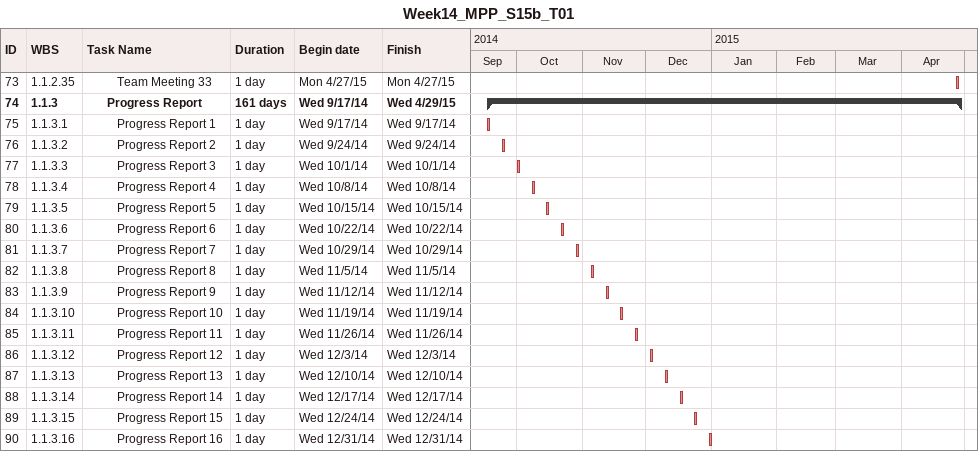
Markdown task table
Week14_MPP_S15b_T01

| ID | WBS | Task | Duration | Start | Finish |
|---|---|---|---|---|---|
| 73 | 1.1.2.35 | Team Meeting 33 | 1d | 2015-04-27 | 2015-04-27 |
| 74 | 1.1.3 | **Progress Report** | 161d | 2014-09-17 | 2015-04-29 |
| 75 | 1.1.3.1 | Progress Report 1 | 1d | 2014-09-17 | 2014-09-17 |
| 76 | 1.1.3.2 | Progress Report 2 | 1d | 2014-09-24 | 2014-09-24 |
| 77 | 1.1.3.3 | Progress Report 3 | 1d | 2014-10-01 | 2014-10-01 |
| 78 | 1.1.3.4 | Progress Report 4 | 1d | 2014-10-08 | 2014-10-08 |
| 79 | 1.1.3.5 | Progress Report 5 | 1d | 2014-10-15 | 2014-10-15 |
| 80 | 1.1.3.6 | Progress Report 6 | 1d | 2014-10-22 | 2014-10-22 |
| 81 | 1.1.3.7 | Progress Report 7 | 1d | 2014-10-29 | 2014-10-29 |
| 82 | 1.1.3.8 | Progress Report 8 | 1d | 2014-11-05 | 2014-11-05 |
| 83 | 1.1.3.9 | Progress Report 9 | 1d | 2014-11-12 | 2014-11-12 |
| 84 | 1.1.3.10 | Progress Report 10 | 1d | 2014-11-19 | 2014-11-19 |
| 85 | 1.1.3.11 | Progress Report 11 | 1d | 2014-11-26 | 2014-11-26 |
| 86 | 1.1.3.12 | Progress Report 12 | 1d | 2014-12-03 | 2014-12-03 |
| 87 | 1.1.3.13 | Progress Report 13 | 1d | 2014-12-10 | 2014-12-10 |
| 88 | 1.1.3.14 | Progress Report 14 | 1d | 2014-12-17 | 2014-12-17 |
| 89 | 1.1.3.15 | Progress Report 15 | 1d | 2014-12-24 | 2014-12-24 |
| 90 | 1.1.3.16 | Progress Report 16 | 1d | 2014-12-31 | 2014-12-31 |
